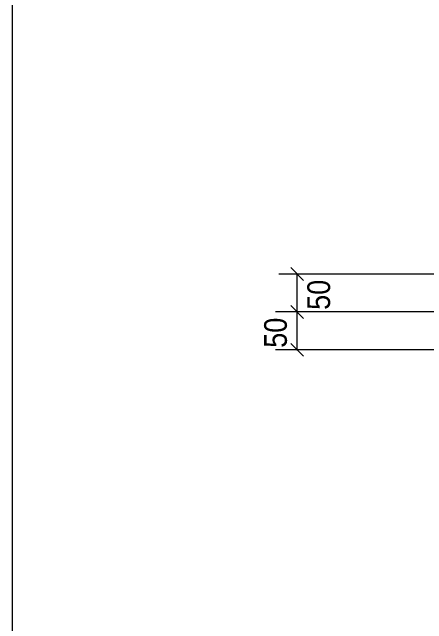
# Model space of a CAD drawing. Header units: millimetres. Extents: x 2 to 825, y 1 to 579.
# Drawn here: x 5 to 59.7, y 417.7 to 498.4 of the extents above; entities that cross this region are included whole.
import ezdxf

# ---------------------------------------------------------------- set-up
doc = ezdxf.new("R2010")
doc.units = ezdxf.units.MM
doc.linetypes.add('XKITLINE00', pattern=[0])
doc.layers.add('Dimensions', color=7, linetype='Continuous', lineweight=0)
doc.layers.add('DrawingSheet', color=5, linetype='Continuous', lineweight=0)
doc.styles.add('ARIAL', font='ARIAL.TTF')

# ---------------------------------------------------------------- blocks, each defined once
blk = doc.blocks.new('*A125')
at = {"layer": 'DrawingSheet', "color": 5, "linetype": 'XKITLINE00', "lineweight": 0}
blk.add_line((5, 579), (5, 5), dxfattribs=at)
blk = doc.blocks.new('*A205')
at = {"layer": 'Dimensions', "color": 7, "linetype": 'XKITLINE00', "lineweight": 0}
for p, q in [((41.754, 459.677), (43.451, 457.98)), ((77.602, 458.828), (39.752, 458.828)), ((42.602, 453.828), (42.602, 458.828)), ((41.754, 454.677), (43.451, 452.98)), ((69.669, 453.828), (39.752, 453.828))]:
    blk.add_line(p, q, dxfattribs=at)
at = {"layer": 'Dimensions', "color": 3}
for p in [(42.602, 458.828), (42.602, 453.828)]:
    blk.add_point(p, dxfattribs=at)
at = {"layer": 'Dimensions', "color": 3, "style": 'ARIAL', "width": 0.85}
blk.add_text('50', height=3, rotation=90.00021, dxfattribs=at).set_placement((41.252, 454.103))
blk = doc.blocks.new('*A206')
at = {"layer": 'Dimensions', "color": 7, "linetype": 'XKITLINE00', "lineweight": 0}
for p, q in [((41.754, 464.677), (43.451, 462.98)), ((69.669, 463.828), (40.202, 463.828)), ((42.602, 458.828), (42.602, 463.828)), ((41.754, 459.677), (43.451, 457.98)), ((77.602, 458.828), (40.202, 458.828))]:
    blk.add_line(p, q, dxfattribs=at)
at = {"layer": 'Dimensions', "color": 3}
for p in [(42.602, 463.828), (42.602, 458.828)]:
    blk.add_point(p, dxfattribs=at)
at = {"layer": 'Dimensions', "color": 3, "style": 'ARIAL', "width": 0.85}
blk.add_text('50', height=3, rotation=90.00021, dxfattribs=at).set_placement((46.952, 459.103))

msp = doc.modelspace()

# ---------------------------------------------------------------- block references
at = {"lineweight": 0}
for name in ['*A125', '*A206', '*A205']:
    msp.add_blockref(name, (0, 0), dxfattribs=at)

doc.saveas('drawing.dxf')
